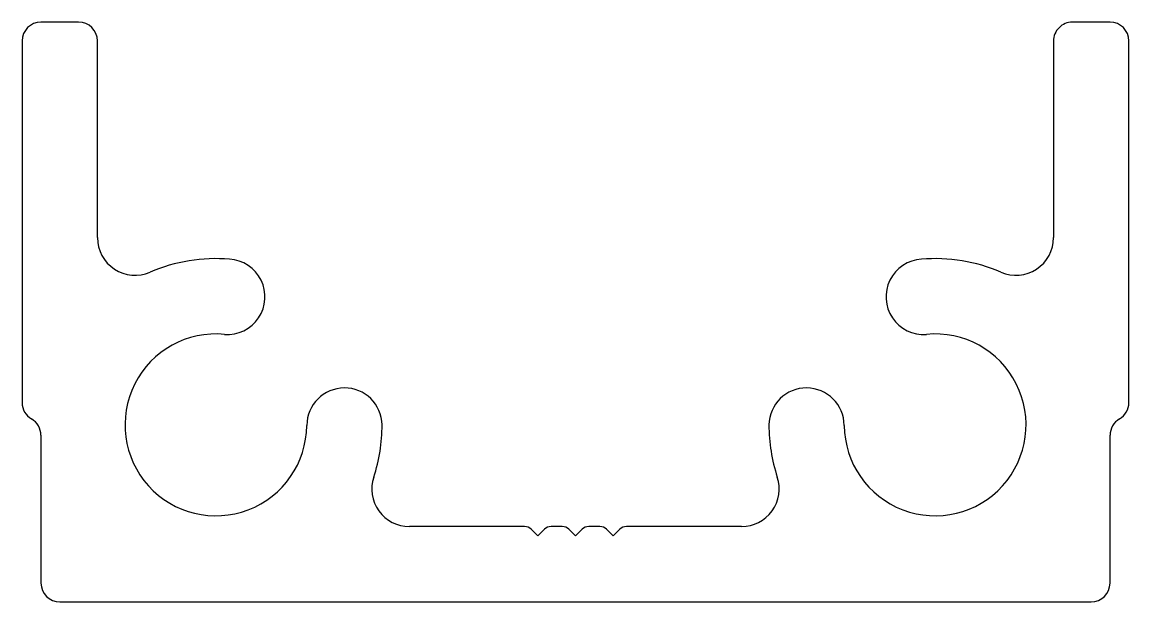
# Model space of a CAD drawing. Extents: x -14.6 to 14.8, y 7.2 to 22.6.
import ezdxf

# ---------------------------------------------------------------- set-up
doc = ezdxf.new("R2010")
doc.units = 0
doc.layers.get('0').update_dxf_attribs({"linetype": 'CONTINUOUS'})

msp = doc.modelspace()

# ---------------------------------------------------------------- linework, layer by layer
for p, q in [((-13.13, 22.641), (-14.13, 22.641)), ((14.251, 22.641), (13.251, 22.641)), ((-14.63, 22.141), (-14.63, 12.539)), ((-12.63, 16.919), (-12.63, 22.143)), ((12.751, 22.139), (12.751, 16.919)), ((14.751, 12.539), (14.751, 22.141)), ((-14.13, 11.673), (-14.13, 7.75)), ((14.251, 7.75), (14.251, 11.673)), ((-1.293, 9.25), (-4.347, 9.25)), ((-0.939, 9), (-1.116, 9.177)), ((-0.762, 9.177), (-0.939, 9)), ((-0.293, 9.25), (-0.586, 9.25)), ((0.061, 9), (-0.116, 9.177)), ((0.237, 9.177), (0.061, 9)), ((0.707, 9.25), (0.414, 9.25)), ((1.061, 9), (0.884, 9.177)), ((1.237, 9.177), (1.061, 9)), ((4.468, 9.25), (1.414, 9.25)), ((-13.63, 7.25), (13.751, 7.25))]:
    msp.add_line(p, q)
for centre, radius, start, end in [((-14.13, 22.141), 0.5, 90, 180), ((-13.13, 22.141), 0.5, 0.28, 90), ((13.251, 22.141), 0.5, 90, 180.28), ((14.251, 22.141), 0.5, 360, 90), ((-11.63, 16.919), 1, 180, 293.3309), ((11.751, 16.919), 1, 246.6691, 360), ((-9.486, 11.949), 4.413, 85.2896, 113.3309), ((-9.182, 15.348), 1, 265.8702, 86.6923), ((9.303, 15.348), 1, 93.3077, 274.1298), ((9.608, 11.949), 4.413, 66.6691, 94.7104), ((-9.486, 11.949), 2.413, 84.4675, 359.6689), ((9.608, 11.949), 2.413, 180.3311, 95.5325), ((-6.073, 11.929), 1, 1.132, 179.6669), ((6.194, 11.929), 1, 0.3331, 178.868), ((-14.13, 12.539), 0.5, 180, 240), ((14.251, 12.539), 0.5, 300, 360), ((-14.63, 11.673), 0.5, 0, 60), ((14.751, 11.673), 0.5, 120, 180), ((-9.486, 11.949), 4.413, 341.7088, 360), ((9.608, 11.949), 4.413, 180, 198.2912), ((-4.347, 10.25), 1, 161.7088, 270), ((4.468, 10.25), 1, 270, 18.2912), ((-1.293, 9), 0.25, 45, 90), ((-0.586, 9), 0.25, 90, 135), ((-0.293, 9), 0.25, 45, 90), ((0.414, 9), 0.25, 90, 135), ((0.707, 9), 0.25, 45, 90), ((1.414, 9), 0.25, 90.0017, 135), ((-13.63, 7.75), 0.5, 180, 270), ((13.751, 7.75), 0.5, 270, 0)]:
    msp.add_arc(centre, radius, start, end)

doc.saveas('drawing.dxf')
